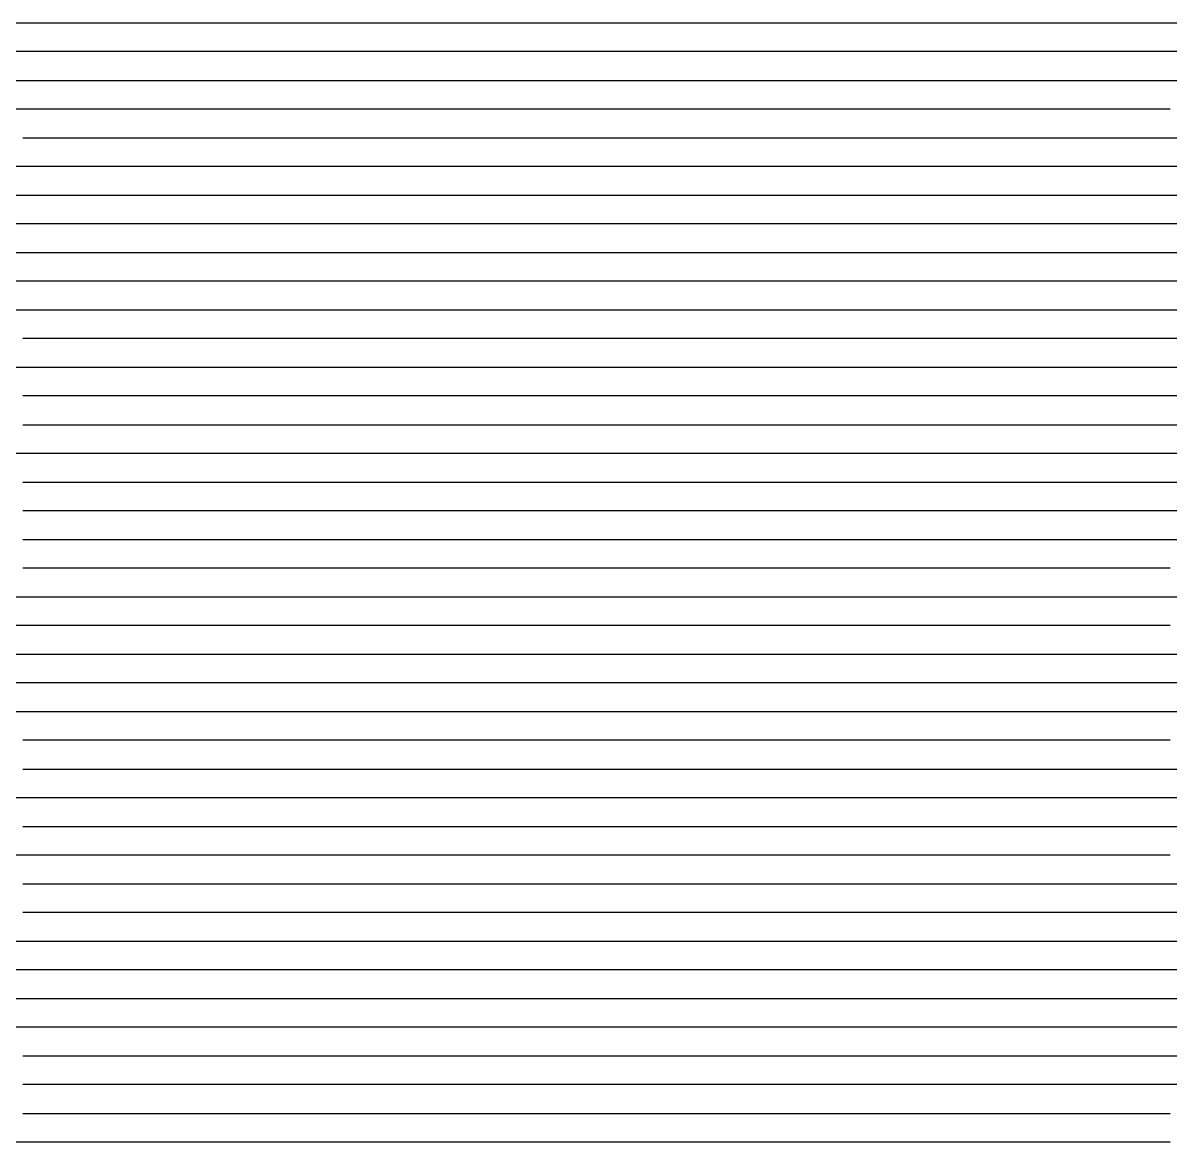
# Model space of a CAD drawing. Extents: x 0 to 80, y 0 to 80.
# Drawn here: x 20 to 40, y 20.5 to 40 of the extents above; entities that cross this region are included whole.
import ezdxf

# ---------------------------------------------------------------- set-up
doc = ezdxf.new("R2010")
doc.units = 0
doc.layers.add('FEED', color=7, linetype='CONTINUOUS')

msp = doc.modelspace()

# ---------------------------------------------------------------- linework, layer by layer
at = {"layer": 'FEED'}
for points in [[(19.521, 40, -15.08), (20.16, 40, -15.016), (20.96, 40, -14.984), (21.76, 40, -14.984), (22.08, 40, -15), (22.56, 40, -15.016), (22.72, 40, -15.032), (23.2, 40, -14.712), (24.16, 40, -14.088), (25.12, 40, -13.512), (26.4, 40, -12.824), (27.52, 40, -12.296), (28.32, 40, -11.96), (28.48, 40, -11.88), (28.96, 40, -11.704), (29.28, 40, -11.576), (30.4, 40, -11.192), (31.52, 40, -10.856), (31.84, 40, -10.776), (32.48, 40, -10.616), (32.8, 40, -10.552), (33.12, 40, -10.472), (33.6, 40, -10.376), (33.92, 40, -10.328), (34.24, 40, -10.264), (35.36, 40, -10.104), (36.64, 40, -9.96), (37.6, 40, -9.896), (38.24, 40, -9.864), (38.4, 40, -9.864), (38.72, 40, -9.848), (40.16, 40, -9.848)], [(40.32, 39.5, -9.784), (38.24, 39.5, -9.784), (37.92, 39.5, -9.8), (37.6, 39.5, -9.816), (37.44, 39.5, -9.832), (37.12, 39.5, -9.848), (35.84, 39.5, -9.96), (35.36, 39.5, -10.024), (34.88, 39.5, -10.088), (33.76, 39.5, -10.28), (33.28, 39.5, -10.376), (33.12, 39.5, -10.392), (32.8, 39.5, -10.472), (32.48, 39.5, -10.536), (32.16, 39.5, -10.616), (31.84, 39.5, -10.696), (31.68, 39.5, -10.744), (31.36, 39.5, -10.824), (30.88, 39.5, -10.968), (30.72, 39.5, -11), (30.4, 39.5, -11.112), (29.92, 39.5, -11.256), (28.96, 39.5, -11.608), (27.68, 39.5, -12.12), (26.72, 39.5, -12.568), (25.6, 39.5, -13.128), (24.64, 39.5, -13.672), (24, 39.5, -14.056), (23.04, 39.5, -14.696), (22.72, 39.5, -14.92), (22.56, 39.5, -15), (21.92, 39.5, -14.968), (20.48, 39.5, -14.968), (19.681, 39.5, -15.016)], [(19.681, 39, -14.968), (20.48, 39, -14.936), (21.6, 39, -14.936), (21.92, 39, -14.952), (22.24, 39, -14.952), (22.4, 39, -14.968), (22.88, 39, -14.648), (23.36, 39, -14.312), (24.48, 39, -13.608), (25.6, 39, -12.984), (25.92, 39, -12.824), (26.24, 39, -12.648), (26.56, 39, -12.504), (26.88, 39, -12.344), (27.68, 39, -11.992), (28.64, 39, -11.592), (28.96, 39, -11.48), (29.76, 39, -11.192), (29.92, 39, -11.144), (30.24, 39, -11.032), (31.2, 39, -10.744), (31.52, 39, -10.664), (32.16, 39, -10.504), (32.32, 39, -10.472), (32.64, 39, -10.392), (33.92, 39, -10.136), (34.24, 39, -10.088), (34.72, 39, -10.008), (35.04, 39, -9.976), (35.36, 39, -9.928), (36.96, 39, -9.768), (38.4, 39, -9.704), (40.32, 39, -9.704)], [(40, 38.5, -9.56), (38.4, 38.5, -9.56), (37.28, 38.5, -9.624), (36.16, 38.5, -9.736), (35.84, 38.5, -9.784), (35.52, 38.5, -9.816), (34.88, 38.5, -9.912), (34.72, 38.5, -9.928), (33.6, 38.5, -10.12), (32.96, 38.5, -10.232), (32.64, 38.5, -10.312), (32.32, 38.5, -10.376), (31.2, 38.5, -10.664), (29.92, 38.5, -11.048), (28.8, 38.5, -11.448), (27.52, 38.5, -11.96), (26.4, 38.5, -12.472), (25.92, 38.5, -12.712), (25.44, 38.5, -12.968), (25.12, 38.5, -13.144), (23.84, 38.5, -13.896), (23.2, 38.5, -14.312), (22.72, 38.5, -14.632), (22.4, 38.5, -14.872), (22.24, 38.5, -14.936), (21.44, 38.5, -14.92), (20.32, 38.5, -14.904), (20.16, 38.5, -14.92), (19.841, 38.5, -14.92)], [(20, 38, -14.888), (21.44, 38, -14.888), (21.76, 38, -14.904), (22.08, 38, -14.92), (22.24, 38, -14.872), (23.2, 38, -14.2), (24.32, 38, -13.512), (25.12, 38, -13.048), (26.08, 38, -12.536), (26.88, 38, -12.152), (28, 38, -11.672), (28.64, 38, -11.416), (28.96, 38, -11.304), (29.6, 38, -11.08), (31.36, 38, -10.536), (32.64, 38, -10.232), (34.72, 38, -9.816), (35.04, 38, -9.768), (35.36, 38, -9.704), (36.48, 38, -9.56), (36.96, 38, -9.496), (38.4, 38, -9.416), (40.32, 38, -9.416)], [(40.16, 37.5, -9.288), (39.84, 37.5, -9.272), (38.56, 37.5, -9.272), (38.24, 37.5, -9.288), (37.92, 37.5, -9.288), (36.8, 37.5, -9.368), (36, 37.5, -9.448), (35.2, 37.5, -9.576), (34.72, 37.5, -9.672), (34.56, 37.5, -9.688), (34.24, 37.5, -9.768), (33.92, 37.5, -9.832), (33.12, 37.5, -10.04), (32.8, 37.5, -10.12), (32.64, 37.5, -10.152), (32, 37.5, -10.312), (31.52, 37.5, -10.424), (31.04, 37.5, -10.568), (30.72, 37.5, -10.648), (30.08, 37.5, -10.84), (29.76, 37.5, -10.952), (28.96, 37.5, -11.224), (28.64, 37.5, -11.352), (28.32, 37.5, -11.464), (27.68, 37.5, -11.72), (26.72, 37.5, -12.152), (25.6, 37.5, -12.696), (25.28, 37.5, -12.872), (24.64, 37.5, -13.224), (23.84, 37.5, -13.688), (22.88, 37.5, -14.312), (22.4, 37.5, -14.632), (22.08, 37.5, -14.872), (21.76, 37.5, -14.888), (21.44, 37.5, -14.872), (21.28, 37.5, -14.872), (20.96, 37.5, -14.856), (19.681, 37.5, -14.856)], [(19.681, 37, -14.84), (21.28, 37, -14.84), (21.92, 37, -14.872), (22.88, 37, -14.2), (24, 37, -13.496), (25.12, 37, -12.856), (25.6, 37, -12.616), (26.08, 37, -12.36), (26.4, 37, -12.216), (26.72, 37, -12.056), (27.84, 37, -11.576), (28.48, 37, -11.32), (29.44, 37, -10.984), (30.88, 37, -10.536), (31.84, 37, -10.264), (32.16, 37, -10.168), (32.32, 37, -10.136), (32.64, 37, -10.024), (32.96, 37, -9.944), (33.28, 37, -9.848), (34.08, 37, -9.656), (35.2, 37, -9.432), (35.52, 37, -9.384), (35.84, 37, -9.336), (36.16, 37, -9.304), (36.48, 37, -9.256), (36.96, 37, -9.208), (37.28, 37, -9.192), (37.76, 37, -9.16), (38.56, 37, -9.144), (40.48, 37, -9.144)], [(40.48, 36.5, -9.016), (39.36, 36.5, -9), (38.56, 36.5, -9), (38.24, 36.5, -9.016), (37.92, 36.5, -9.016), (37.12, 36.5, -9.064), (36, 36.5, -9.176), (35.2, 36.5, -9.304), (34.08, 36.5, -9.512), (33.6, 36.5, -9.64), (32.96, 36.5, -9.8), (31.68, 36.5, -10.184), (31.36, 36.5, -10.296), (30.08, 36.5, -10.696), (29.76, 36.5, -10.792), (29.12, 36.5, -11.016), (28.8, 36.5, -11.128), (27.52, 36.5, -11.624), (27.2, 36.5, -11.768), (26.56, 36.5, -12.056), (25.44, 36.5, -12.6), (24.48, 36.5, -13.128), (24.16, 36.5, -13.32), (23.84, 36.5, -13.496), (23.52, 36.5, -13.704), (22.88, 36.5, -14.104), (22.4, 36.5, -14.44), (22.08, 36.5, -14.648), (21.92, 36.5, -14.776), (21.76, 36.5, -14.856), (21.44, 36.5, -14.84), (20.96, 36.5, -14.84), (20.64, 36.5, -14.824), (19.521, 36.5, -14.824)], [(19.521, 36, -14.808), (20.8, 36, -14.808), (21.12, 36, -14.824), (21.6, 36, -14.84), (21.76, 36, -14.792), (22.24, 36, -14.44), (22.56, 36, -14.232), (22.88, 36, -14.008), (24, 36, -13.32), (24.96, 36, -12.776), (26.24, 36, -12.12), (27.2, 36, -11.688), (27.68, 36, -11.496), (27.84, 36, -11.416), (28.16, 36, -11.304), (28.64, 36, -11.112), (29.76, 36, -10.728), (30.08, 36, -10.632), (30.4, 36, -10.504), (30.72, 36, -10.392), (31.04, 36, -10.264), (32.16, 36, -9.896), (32.64, 36, -9.752), (32.96, 36, -9.672), (33.76, 36, -9.464), (33.92, 36, -9.432), (34.24, 36, -9.352), (35.04, 36, -9.192), (35.36, 36, -9.144), (35.68, 36, -9.096), (35.84, 36, -9.08), (36.16, 36, -9.032), (37.28, 36, -8.904), (37.6, 36, -8.888), (37.76, 36, -8.872), (38.56, 36, -8.84), (40.16, 36, -8.84)], [(40.16, 35.5, -8.728), (39.84, 35.5, -8.712), (38.56, 35.5, -8.712), (38.24, 35.5, -8.728), (37.76, 35.5, -8.744), (36.96, 35.5, -8.808), (36.16, 35.5, -8.888), (35.84, 35.5, -8.936), (35.52, 35.5, -8.984), (35.36, 35.5, -9.016), (35.04, 35.5, -9.064), (34.08, 35.5, -9.256), (32.96, 35.5, -9.544), (31.84, 35.5, -9.864), (31.52, 35.5, -9.976), (31.04, 35.5, -10.136), (30.72, 35.5, -10.264), (30.4, 35.5, -10.376), (29.28, 35.5, -10.824), (28.64, 35.5, -11.048), (27.36, 35.5, -11.544), (27.04, 35.5, -11.688), (26.4, 35.5, -11.976), (25.28, 35.5, -12.52), (24.32, 35.5, -13.048), (24, 35.5, -13.24), (23.84, 35.5, -13.32), (23.36, 35.5, -13.624), (22.56, 35.5, -14.136), (21.6, 35.5, -14.808), (21.44, 35.5, -14.824), (21.12, 35.5, -14.808), (20.8, 35.5, -14.808), (20.48, 35.5, -14.792), (19.201, 35.5, -14.792)], [(18.881, 35, -14.792), (20.8, 35, -14.792), (21.12, 35, -14.808), (21.44, 35, -14.808), (21.92, 35, -14.456), (22.88, 35, -13.816), (24, 35, -13.128), (25.28, 35, -12.424), (25.92, 35, -12.104), (26.24, 35, -11.96), (27.2, 35, -11.528), (28.96, 35, -10.824), (29.6, 35, -10.536), (30.72, 35, -10.088), (31.36, 35, -9.864), (32.64, 35, -9.464), (32.96, 35, -9.384), (33.44, 35, -9.256), (33.76, 35, -9.192), (34.08, 35, -9.112), (34.72, 35, -8.984), (35.04, 35, -8.936), (35.52, 35, -8.856), (36.32, 35, -8.76), (37.44, 35, -8.648), (37.76, 35, -8.632), (38.08, 35, -8.616), (38.24, 35, -8.616), (38.56, 35, -8.6), (40.16, 35, -8.6)], [(40.32, 34.5, -8.504), (39.04, 34.5, -8.488), (38.24, 34.5, -8.504), (37.76, 34.5, -8.52), (37.44, 34.5, -8.552), (37.12, 34.5, -8.568), (35.84, 34.5, -8.696), (35.04, 34.5, -8.824), (33.92, 34.5, -9.032), (33.76, 34.5, -9.08), (33.44, 34.5, -9.144), (32.64, 34.5, -9.352), (31.52, 34.5, -9.688), (30.56, 34.5, -10.04), (30.4, 34.5, -10.104), (30.08, 34.5, -10.216), (29.44, 34.5, -10.488), (28.96, 34.5, -10.696), (28, 34.5, -11.144), (27.04, 34.5, -11.528), (26.4, 34.5, -11.816), (24.96, 34.5, -12.52), (23.68, 34.5, -13.24), (22.56, 34.5, -13.944), (21.76, 34.5, -14.488), (21.44, 34.5, -14.728), (21.28, 34.5, -14.808), (20.96, 34.5, -14.808), (20.64, 34.5, -14.776), (20, 34.5, -14.776)], [(18.401, 34, -14.76), (20.32, 34, -14.76), (20.64, 34, -14.776), (20.96, 34, -14.792), (21.12, 34, -14.808), (21.28, 34, -14.76), (21.92, 34, -14.296), (23.04, 34, -13.56), (24.16, 34, -12.888), (25.28, 34, -12.296), (25.92, 34, -11.976), (26.88, 34, -11.544), (27.68, 34, -11.192), (28.16, 34, -10.952), (29.28, 34, -10.44), (30.4, 34, -9.976), (30.72, 34, -9.864), (31.68, 34, -9.528), (32.64, 34, -9.24), (32.96, 34, -9.16), (33.28, 34, -9.08), (34.72, 34, -8.776), (35.36, 34, -8.664), (36.16, 34, -8.568), (37.12, 34, -8.456), (37.28, 34, -8.456), (37.6, 34, -8.424), (38.4, 34, -8.392), (40.32, 34, -8.392)], [(40.16, 33.5, -8.28), (38.4, 33.5, -8.28), (38.08, 33.5, -8.296), (37.6, 33.5, -8.312), (36.8, 33.5, -8.376), (35.84, 33.5, -8.472), (35.04, 33.5, -8.6), (33.6, 33.5, -8.888), (32.48, 33.5, -9.176), (31.52, 33.5, -9.464), (31.2, 33.5, -9.576), (30.88, 33.5, -9.688), (29.44, 33.5, -10.248), (28.16, 33.5, -10.84), (27.68, 33.5, -11.08), (27.2, 33.5, -11.336), (26.72, 33.5, -11.544), (25.76, 33.5, -11.992), (24.64, 33.5, -12.552), (23.68, 33.5, -13.096), (22.88, 33.5, -13.576), (21.92, 33.5, -14.216), (21.12, 33.5, -14.792), (20.64, 33.5, -14.776), (20, 33.5, -14.744)], [(20, 33, -14.728), (20.8, 33, -14.776), (20.96, 33, -14.792), (21.44, 33, -14.472), (22.08, 33, -14.024), (23.36, 33, -13.208), (23.68, 33, -13.032), (24, 33, -12.84), (24.64, 33, -12.488), (24.96, 33, -12.328), (25.44, 33, -12.072), (25.76, 33, -11.928), (26.08, 33, -11.768), (26.4, 33, -11.624), (26.88, 33, -11.4), (27.84, 33, -10.888), (28.48, 33, -10.568), (29.6, 33, -10.072), (30.56, 33, -9.688), (30.88, 33, -9.576), (31.2, 33, -9.464), (32.48, 33, -9.064), (32.8, 33, -8.984), (33.28, 33, -8.856), (33.76, 33, -8.76), (34.08, 33, -8.68), (34.88, 33, -8.52), (35.2, 33, -8.472), (35.84, 33, -8.376), (36, 33, -8.36), (36.32, 33, -8.312), (36.96, 33, -8.248), (37.28, 33, -8.232), (37.76, 33, -8.2), (38.56, 33, -8.184), (40.48, 33, -8.184)], [(40.48, 32.5, -8.088), (38.24, 32.5, -8.088), (37.92, 32.5, -8.104), (37.44, 32.5, -8.12), (36.96, 32.5, -8.168), (36.64, 32.5, -8.184), (35.36, 32.5, -8.344), (34.88, 32.5, -8.44), (34.56, 32.5, -8.488), (33.6, 32.5, -8.68), (33.28, 32.5, -8.76), (32.96, 32.5, -8.84), (31.36, 32.5, -9.304), (31.04, 32.5, -9.416), (30.72, 32.5, -9.528), (30.4, 32.5, -9.656), (30.08, 32.5, -9.768), (29.12, 32.5, -10.168), (28.16, 32.5, -10.616), (27.52, 32.5, -10.936), (26.56, 32.5, -11.464), (26.24, 32.5, -11.64), (25.92, 32.5, -11.784), (25.6, 32.5, -11.944), (25.12, 32.5, -12.168), (24.8, 32.5, -12.344), (24.48, 32.5, -12.504), (23.52, 32.5, -13.048), (22.4, 32.5, -13.736), (21.28, 32.5, -14.504), (20.96, 32.5, -14.744), (20.8, 32.5, -14.776), (19.841, 32.5, -14.728)], [(20, 32, -14.728), (20.8, 32, -14.776), (21.76, 32, -14.088), (22.4, 32, -13.672), (23.68, 32, -12.888), (24, 32, -12.712), (24.64, 32, -12.36), (25.92, 32, -11.72), (27.2, 32, -11), (27.52, 32, -10.84), (28, 32, -10.584), (28.32, 32, -10.44), (28.64, 32, -10.28), (29.92, 32, -9.736), (30.88, 32, -9.368), (31.84, 32, -9.064), (32.64, 32, -8.824), (33.44, 32, -8.632), (34.4, 32, -8.424), (34.72, 32, -8.376), (35.04, 32, -8.312), (35.36, 32, -8.264), (35.68, 32, -8.216), (37.28, 32, -8.04), (37.6, 32, -8.024), (37.76, 32, -8.008), (38.56, 32, -7.976), (40.16, 32, -7.976)], [(40.16, 31.5, -7.896), (38.24, 31.5, -7.896), (37.12, 31.5, -7.96), (36.16, 31.5, -8.056), (35.84, 31.5, -8.104), (35.2, 31.5, -8.2), (34.88, 31.5, -8.264), (34.56, 31.5, -8.312), (33.44, 31.5, -8.536), (32.32, 31.5, -8.824), (31.52, 31.5, -9.064), (31.2, 31.5, -9.176), (30.56, 31.5, -9.4), (29.44, 31.5, -9.832), (29.12, 31.5, -9.976), (28.16, 31.5, -10.408), (27.36, 31.5, -10.808), (26.72, 31.5, -11.16), (25.6, 31.5, -11.816), (24.48, 31.5, -12.376), (23.52, 31.5, -12.92), (22.4, 31.5, -13.592), (21.28, 31.5, -14.36), (20.8, 31.5, -14.696), (20.64, 31.5, -14.776), (20.32, 31.5, -14.744), (20, 31.5, -14.744)], [(20, 31, -14.744), (20.32, 31, -14.76), (20.48, 31, -14.776), (20.64, 31, -14.728), (21.76, 31, -13.928), (22.08, 31, -13.72), (22.4, 31, -13.512), (23.52, 31, -12.824), (24.16, 31, -12.472), (24.96, 31, -12.056), (26.24, 31, -11.288), (27.2, 31, -10.76), (28.48, 31, -10.12), (29.6, 31, -9.64), (30.24, 31, -9.384), (30.56, 31, -9.272), (31.2, 31, -9.048), (31.52, 31, -8.952), (31.84, 31, -8.84), (32.48, 31, -8.664), (32.96, 31, -8.536), (33.92, 31, -8.328), (34.72, 31, -8.168), (35.04, 31, -8.12), (35.36, 31, -8.072), (35.52, 31, -8.056), (35.84, 31, -8.008), (37.28, 31, -7.864), (38.4, 31, -7.816), (40.48, 31, -7.816)], [(40, 30.5, -7.736), (38.4, 30.5, -7.736), (38.08, 30.5, -7.752), (37.6, 30.5, -7.768), (37.28, 30.5, -7.8), (36.96, 30.5, -7.816), (35.68, 30.5, -7.944), (34.56, 30.5, -8.12), (34.24, 30.5, -8.184), (33.92, 30.5, -8.232), (33.28, 30.5, -8.376), (32.8, 30.5, -8.488), (32.48, 30.5, -8.584), (32.16, 30.5, -8.664), (31.36, 30.5, -8.904), (30.24, 30.5, -9.304), (29.44, 30.5, -9.608), (29.12, 30.5, -9.752), (28.32, 30.5, -10.104), (27.04, 30.5, -10.744), (25.92, 30.5, -11.384), (24.8, 30.5, -12.072), (23.68, 30.5, -12.68), (22.56, 30.5, -13.352), (21.92, 30.5, -13.768), (21.12, 30.5, -14.312), (20.48, 30.5, -14.792), (20, 30.5, -14.744)], [(19.361, 30, -14.728), (20.16, 30, -14.776), (20.32, 30, -14.792), (20.48, 30, -14.728), (21.76, 30, -13.816), (22.88, 30, -13.112), (23.52, 30, -12.728), (24.16, 30, -12.376), (24.48, 30, -12.2), (25.28, 30, -11.704), (25.76, 30, -11.4), (26.4, 30, -11.016), (27.36, 30, -10.504), (28.48, 30, -9.944), (29.6, 30, -9.464), (30.72, 30, -9.048), (31.52, 30, -8.792), (32.64, 30, -8.456), (33.76, 30, -8.2), (34.56, 30, -8.04), (35.68, 30, -7.88), (36, 30, -7.848), (36.32, 30, -7.8), (36.96, 30, -7.752), (37.12, 30, -7.736), (37.44, 30, -7.72), (37.92, 30, -7.688), (38.24, 30, -7.688), (38.56, 30, -7.672), (40.16, 30, -7.672)], [(40, 29.5, -7.608), (38.4, 29.5, -7.608), (38.08, 29.5, -7.624), (37.76, 29.5, -7.624), (36.64, 29.5, -7.704), (36, 29.5, -7.768), (35.68, 29.5, -7.816), (34.88, 29.5, -7.928), (34.72, 29.5, -7.96), (34.4, 29.5, -8.008), (33.28, 29.5, -8.232), (32.48, 29.5, -8.44), (31.2, 29.5, -8.808), (30.88, 29.5, -8.92), (30.56, 29.5, -9.032), (28.96, 29.5, -9.656), (27.84, 29.5, -10.184), (27.2, 29.5, -10.504), (26.56, 29.5, -10.856), (25.6, 29.5, -11.416), (24.48, 29.5, -12.136), (23.68, 29.5, -12.6), (23.36, 29.5, -12.776), (22.4, 29.5, -13.352), (21.44, 29.5, -13.992), (20.48, 29.5, -14.68), (20.32, 29.5, -14.808), (19.841, 29.5, -14.76)], [(19.521, 29, -14.76), (20.16, 29, -14.824), (20.32, 29, -14.76), (21.12, 29, -14.168), (21.92, 29, -13.624), (23.04, 29, -12.936), (23.68, 29, -12.552), (24.16, 29, -12.28), (25.28, 29, -11.544), (26.4, 29, -10.872), (27.36, 29, -10.36), (28.32, 29, -9.88), (29.12, 29, -9.528), (29.44, 29, -9.4), (29.76, 29, -9.256), (30.08, 29, -9.144), (30.4, 29, -9.016), (31.52, 29, -8.648), (32.16, 29, -8.456), (32.48, 29, -8.376), (33.44, 29, -8.136), (34.56, 29, -7.912), (35.68, 29, -7.752), (37.28, 29, -7.592), (38.08, 29, -7.56), (40.48, 29, -7.56)], [(40.16, 28.5, -7.512), (39.84, 28.5, -7.496), (38.4, 28.5, -7.496), (38.08, 28.5, -7.512), (37.6, 28.5, -7.528), (36.48, 28.5, -7.608), (35.68, 28.5, -7.688), (35.04, 28.5, -7.784), (34.72, 28.5, -7.832), (34.4, 28.5, -7.896), (34.08, 28.5, -7.944), (33.6, 28.5, -8.04), (33.28, 28.5, -8.12), (32.48, 28.5, -8.312), (32.16, 28.5, -8.408), (31.84, 28.5, -8.488), (31.2, 28.5, -8.68), (30.56, 28.5, -8.904), (30.24, 28.5, -9.016), (28.96, 28.5, -9.528), (28.16, 28.5, -9.896), (27.84, 28.5, -10.056), (27.68, 28.5, -10.12), (27.2, 28.5, -10.376), (26.88, 28.5, -10.536), (25.76, 28.5, -11.192), (24.8, 28.5, -11.784), (24.64, 28.5, -11.896), (24.32, 28.5, -11.416), (24, 28.5, -10.888), (23.84, 28.5, -10.712), (23.68, 28.5, -10.648), (22.56, 28.5, -10.648), (22.4, 28.5, -10.664), (22.24, 28.5, -10.712), (22.08, 28.5, -10.84), (21.92, 28.5, -11.08), (21.76, 28.5, -11.432), (20.96, 28.5, -13.608), (20.8, 28.5, -13.992), (20.64, 28.5, -14.328), (20.48, 28.5, -14.6), (20.16, 28.5, -14.84), (19.361, 28.5, -14.76)], [(19.841, 28, -12.344), (20.32, 28, -8.44), (20.48, 28, -7.4), (20.64, 28, -6.616), (20.8, 28, -6.04), (20.96, 28, -5.608), (21.12, 28, -5.272), (21.28, 28, -5.016), (21.44, 28, -4.808), (21.6, 28, -4.648), (21.76, 28, -4.52), (22.08, 28, -4.376), (22.56, 28, -4.264), (23.52, 28, -4.264), (23.84, 28, -4.344), (24, 28, -4.392), (24.32, 28, -4.6), (24.48, 28, -4.76), (24.8, 28, -5.24), (24.96, 28, -5.576), (25.12, 28, -5.976), (25.28, 28, -6.504), (25.44, 28, -7.144), (25.92, 28, -9.544), (26.08, 28, -10.232), (26.24, 28, -10.76), (26.4, 28, -10.744), (27.36, 28, -10.232), (28.16, 28, -9.832), (28.8, 28, -9.544), (30.08, 28, -9.016), (30.4, 28, -8.904), (30.72, 28, -8.792), (32.32, 28, -8.296), (33.12, 28, -8.104), (34.24, 28, -7.864), (34.56, 28, -7.816), (34.88, 28, -7.752), (36, 28, -7.608), (36.8, 28, -7.528), (37.12, 28, -7.512), (37.6, 28, -7.48), (38.72, 28, -7.448), (40.16, 28, -7.448)], [(40, 27.5, -7.416), (38.4, 27.5, -7.416), (38.08, 27.5, -7.432), (37.6, 27.5, -7.448), (36.48, 27.5, -7.528), (35.52, 27.5, -7.624), (35.2, 27.5, -7.672), (34.56, 27.5, -7.768), (34.24, 27.5, -7.832), (33.92, 27.5, -7.88), (33.44, 27.5, -7.976), (33.12, 27.5, -8.056), (32.64, 27.5, -8.168), (31.84, 27.5, -8.392), (31.04, 27.5, -8.632), (30.4, 27.5, -8.856), (29.12, 27.5, -9.352), (28.8, 27.5, -9.496), (28.48, 27.5, -9.64), (27.36, 27.5, -10.184), (27.2, 27.5, -9.896), (27.04, 27.5, -9.096), (26.72, 27.5, -7.16), (26.56, 27.5, -6.296), (26.4, 27.5, -5.608), (26.24, 27.5, -5.112), (26.08, 27.5, -4.776), (25.92, 27.5, -4.552), (25.76, 27.5, -4.392), (25.44, 27.5, -4.216), (25.12, 27.5, -4.136), (24.48, 27.5, -4.072), (23.04, 27.5, -4.072), (22.72, 27.5, -4.088), (22.4, 27.5, -4.104), (20.96, 27.5, -4.248), (20.8, 27.5, -4.248), (20.48, 27.5, -4.328), (20.32, 27.5, -4.408), (20.16, 27.5, -4.552), (20, 27.5, -4.792)], [(20, 27, -4.264), (20.8, 27, -4.216), (22.08, 27, -4.088), (22.4, 27, -4.088), (22.72, 27, -4.072), (25.6, 27, -4.072), (25.92, 27, -4.12), (26.4, 27, -4.232), (26.72, 27, -4.408), (26.88, 27, -4.568), (27.04, 27, -4.808), (27.2, 27, -5.192), (27.36, 27, -5.784), (27.52, 27, -6.632), (27.84, 27, -8.808), (28, 27, -9.704), (28.16, 27, -9.736), (28.8, 27, -9.448), (30.08, 27, -8.92), (31.2, 27, -8.536), (32.32, 27, -8.2), (33.12, 27, -8.008), (33.44, 27, -7.944), (33.76, 27, -7.864), (34.88, 27, -7.672), (35.68, 27, -7.576), (36.32, 27, -7.496), (36.64, 27, -7.48), (36.96, 27, -7.448), (37.76, 27, -7.416), (39.04, 27, -7.4), (40.32, 27, -7.4)], [(40.8, 26.5, -7.4), (39.84, 26.5, -7.384), (39.2, 26.5, -7.368), (38.4, 26.5, -7.384), (37.92, 26.5, -7.384), (37.28, 26.5, -7.416), (36.96, 26.5, -7.432), (36.8, 26.5, -7.448), (36.48, 26.5, -7.464), (35.36, 26.5, -7.576), (34.24, 26.5, -7.752), (33.12, 26.5, -7.976), (32.32, 26.5, -8.184), (31.36, 26.5, -8.456), (31.04, 26.5, -8.568), (30.56, 26.5, -8.728), (29.44, 26.5, -9.16), (28.8, 26.5, -9.416), (28.64, 26.5, -9.496), (28.48, 26.5, -8.792), (28.16, 26.5, -6.504), (28, 26.5, -5.624), (27.84, 26.5, -5.064), (27.68, 26.5, -4.728), (27.52, 26.5, -4.52), (27.2, 26.5, -4.312), (26.88, 26.5, -4.2), (26.4, 26.5, -4.12), (25.92, 26.5, -4.072), (23.36, 26.5, -4.072), (23.04, 26.5, -4.008), (22.72, 26.5, -3.992), (21.76, 26.5, -3.992), (21.44, 26.5, -4.04), (20.96, 26.5, -4.136), (20.8, 26.5, -4.2), (20.48, 26.5, -4.232), (19.841, 26.5, -4.264)], [(20, 26, -4.248), (20.32, 26, -4.232), (20.48, 26, -4.184), (20.8, 26, -4.04), (21.28, 26, -3.928), (21.92, 26, -3.864), (22.88, 26, -3.864), (23.36, 26, -3.912), (23.68, 26, -3.976), (24, 26, -4.072), (25.92, 26, -4.072), (26.24, 26, -4.104), (26.56, 26, -4.12), (27.04, 26, -4.168), (27.36, 26, -4.248), (27.68, 26, -4.36), (28, 26, -4.536), (28.16, 26, -4.696), (28.32, 26, -4.936), (28.48, 26, -5.352), (28.64, 26, -6.04), (28.8, 26, -7.032), (28.96, 26, -8.2), (29.12, 26, -9.176), (29.28, 26, -9.192), (29.92, 26, -8.936), (30.24, 26, -8.824), (30.88, 26, -8.6), (32.16, 26, -8.2), (32.48, 26, -8.12), (32.8, 26, -8.04), (32.96, 26, -8.008), (33.28, 26, -7.928), (34.4, 26, -7.704), (34.72, 26, -7.656), (35.04, 26, -7.608), (36.64, 26, -7.432), (36.96, 26, -7.416), (37.12, 26, -7.4), (37.92, 26, -7.384), (39.04, 26, -7.368), (40.48, 26, -7.368)], [(40, 25.5, -7.352), (38.4, 25.5, -7.352), (38.08, 25.5, -7.368), (37.6, 25.5, -7.368), (36.48, 25.5, -7.432), (35.36, 25.5, -7.544), (35.04, 25.5, -7.592), (34.72, 25.5, -7.64), (34.56, 25.5, -7.672), (34.24, 25.5, -7.72), (33.12, 25.5, -7.944), (32, 25.5, -8.232), (31.04, 25.5, -8.52), (29.76, 25.5, -8.984), (29.6, 25.5, -9.032), (29.44, 25.5, -8.136), (29.28, 25.5, -6.968), (29.12, 25.5, -5.976), (28.96, 25.5, -5.32), (28.8, 25.5, -4.952), (28.64, 25.5, -4.76), (28.48, 25.5, -4.648), (28.16, 25.5, -4.504), (27.52, 25.5, -4.28), (27.04, 25.5, -4.168), (26.4, 25.5, -4.104), (26.08, 25.5, -4.088), (25.76, 25.5, -4.072), (24.32, 25.5, -4.072), (24, 25.5, -3.96), (23.52, 25.5, -3.848), (22.88, 25.5, -3.816), (21.76, 25.5, -3.816), (21.44, 25.5, -3.848), (21.28, 25.5, -3.848), (20.64, 25.5, -4.008), (20.16, 25.5, -4.232), (19.841, 25.5, -4.28)], [(20, 25, -4.296), (20.16, 25, -4.184), (20.64, 25, -3.96), (20.96, 25, -3.864), (21.44, 25, -3.816), (23.52, 25, -3.816), (23.84, 25, -3.864), (24.32, 25, -4.008), (24.48, 25, -4.072), (25.6, 25, -4.072), (26.72, 25, -4.136), (27.2, 25, -4.2), (27.68, 25, -4.328), (28.64, 25, -4.664), (28.96, 25, -4.808), (29.12, 25, -4.92), (29.28, 25, -5.112), (29.44, 25, -5.464), (29.6, 25, -6.104), (29.92, 25, -8.184), (30.08, 25, -8.856), (31.04, 25, -8.52), (31.36, 25, -8.424), (31.68, 25, -8.312), (32, 25, -8.232), (32.32, 25, -8.136), (32.64, 25, -8.056), (32.96, 25, -7.976), (33.28, 25, -7.912), (33.6, 25, -7.832), (34.24, 25, -7.704), (34.56, 25, -7.656), (35.04, 25, -7.576), (35.52, 25, -7.528), (35.84, 25, -7.48), (36.32, 25, -7.432), (36.64, 25, -7.416), (37.44, 25, -7.368), (37.92, 25, -7.368), (38.24, 25, -7.352), (40.48, 25, -7.352)], [(40.32, 24.5, -7.352), (38.08, 24.5, -7.352), (37.76, 24.5, -7.368), (37.44, 24.5, -7.368), (36.32, 24.5, -7.432), (35.52, 24.5, -7.512), (35.2, 24.5, -7.56), (34.56, 24.5, -7.656), (34.4, 24.5, -7.688), (34.08, 24.5, -7.736), (33.44, 24.5, -7.864), (33.12, 24.5, -7.944), (32.8, 24.5, -8.008), (32.48, 24.5, -8.104), (32.16, 24.5, -8.184), (31.84, 24.5, -8.28), (31.52, 24.5, -8.36), (31.2, 24.5, -8.472), (30.88, 24.5, -8.568), (30.56, 24.5, -8.68), (30.4, 24.5, -8.568), (30.08, 24.5, -6.488), (29.92, 24.5, -5.736), (29.76, 24.5, -5.32), (29.6, 24.5, -5.112), (29.44, 24.5, -4.984), (28.48, 24.5, -4.6), (27.68, 24.5, -4.328), (27.2, 24.5, -4.216), (26.72, 24.5, -4.152), (26.24, 24.5, -4.136), (25.6, 24.5, -4.104), (24.64, 24.5, -4.104), (24.32, 24.5, -3.976), (24, 24.5, -3.88), (23.68, 24.5, -3.832), (23.04, 24.5, -3.816), (21.28, 24.5, -3.816), (20.96, 24.5, -3.864), (20.64, 24.5, -3.944), (20.32, 24.5, -4.088), (20, 24.5, -4.28)], [(19.841, 24, -4.392), (20.32, 24, -4.088), (20.48, 24, -4.008), (20.8, 24, -3.896), (21.12, 24, -3.832), (21.44, 24, -3.816), (23.52, 24, -3.816), (23.84, 24, -3.848), (24.16, 24, -3.928), (24.48, 24, -4.04), (24.64, 24, -4.12), (24.8, 24, -4.168), (25.6, 24, -4.152), (26.08, 24, -4.152), (26.72, 24, -4.2), (27.04, 24, -4.264), (27.2, 24, -4.28), (27.52, 24, -4.36), (28.32, 24, -4.552), (29.6, 24, -5.048), (29.92, 24, -5.208), (30.08, 24, -5.368), (30.24, 24, -5.656), (30.4, 24, -6.232), (30.72, 24, -8.2), (30.88, 24, -8.584), (31.36, 24, -8.424), (32.32, 24, -8.136), (33.12, 24, -7.944), (33.44, 24, -7.88), (33.76, 24, -7.8), (34.88, 24, -7.608), (36, 24, -7.464), (36.48, 24, -7.432), (36.8, 24, -7.4), (37.6, 24, -7.368), (38.08, 24, -7.368), (38.4, 24, -7.352), (40.32, 24, -7.352)], [(40.16, 23.5, -7.368), (39.84, 23.5, -7.352), (38.56, 23.5, -7.352), (38.24, 23.5, -7.368), (37.76, 23.5, -7.368), (37.44, 23.5, -7.384), (37.12, 23.5, -7.4), (36.96, 23.5, -7.416), (36.64, 23.5, -7.432), (35.52, 23.5, -7.528), (35.2, 23.5, -7.576), (35.04, 23.5, -7.592), (33.92, 23.5, -7.784), (33.28, 23.5, -7.912), (32.96, 23.5, -7.992), (32.64, 23.5, -8.072), (31.2, 23.5, -8.488), (31.04, 23.5, -7.992), (30.88, 23.5, -7), (30.72, 23.5, -6.168), (30.56, 23.5, -5.688), (30.4, 23.5, -5.464), (30.24, 23.5, -5.336), (29.28, 23.5, -4.92), (28.8, 23.5, -4.744), (28.16, 23.5, -4.616), (27.84, 23.5, -4.536), (27.52, 23.5, -4.472), (27.2, 23.5, -4.392), (26.72, 23.5, -4.296), (26.24, 23.5, -4.248), (24.96, 23.5, -4.248), (24.8, 23.5, -4.2), (24.32, 23.5, -3.976), (23.84, 23.5, -3.848), (23.36, 23.5, -3.816), (21.44, 23.5, -3.816), (20.8, 23.5, -3.928), (20.48, 23.5, -4.04), (20.16, 23.5, -4.216), (19.841, 23.5, -4.424)], [(19.841, 23, -4.504), (20.32, 23, -4.2), (20.64, 23, -4.056), (20.96, 23, -3.944), (21.28, 23, -3.88), (21.92, 23, -3.816), (23.2, 23, -3.816), (23.52, 23, -3.848), (23.84, 23, -3.864), (24.32, 23, -3.992), (24.8, 23, -4.2), (24.96, 23, -4.312), (25.12, 23, -4.392), (26.24, 23, -4.392), (26.72, 23, -4.44), (27.04, 23, -4.504), (27.36, 23, -4.584), (27.84, 23, -4.68), (28.16, 23, -4.728), (28.48, 23, -4.776), (29.28, 23, -4.952), (29.6, 23, -5.048), (30.24, 23, -5.336), (30.56, 23, -5.48), (30.72, 23, -5.576), (30.88, 23, -5.768), (31.04, 23, -6.072), (31.2, 23, -6.68), (31.52, 23, -8.408), (32.16, 23, -8.216), (32.48, 23, -8.136), (33.12, 23, -7.976), (33.44, 23, -7.912), (33.76, 23, -7.832), (34.4, 23, -7.72), (34.88, 23, -7.64), (35.68, 23, -7.544), (35.84, 23, -7.512), (36.16, 23, -7.496), (36.8, 23, -7.432), (37.92, 23, -7.384), (39.2, 23, -7.368), (40.32, 23, -7.368)], [(40.48, 22.5, -7.4), (39.36, 22.5, -7.384), (38.4, 22.5, -7.384), (38.08, 22.5, -7.4), (37.44, 22.5, -7.416), (36.32, 22.5, -7.496), (35.52, 22.5, -7.576), (35.2, 22.5, -7.624), (34.72, 22.5, -7.688), (34.4, 22.5, -7.752), (34.08, 22.5, -7.8), (33.28, 22.5, -7.96), (32.16, 22.5, -8.248), (31.84, 22.5, -8.344), (31.52, 22.5, -6.632), (31.36, 22.5, -6.088), (31.2, 22.5, -5.816), (31.04, 22.5, -5.688), (29.92, 22.5, -5.192), (28.96, 22.5, -5), (28.8, 22.5, -4.952), (28.64, 22.5, -4.872), (28.16, 22.5, -4.728), (27.84, 22.5, -4.696), (27.04, 22.5, -4.696), (26.72, 22.5, -4.648), (26.4, 22.5, -4.584), (26.08, 22.5, -4.552), (25.44, 22.5, -4.552), (25.28, 22.5, -4.536), (24.8, 22.5, -4.232), (24.48, 22.5, -4.088), (24, 22.5, -3.96), (23.36, 22.5, -3.864), (21.92, 22.5, -3.864), (21.6, 22.5, -3.896), (21.12, 22.5, -3.992), (20.8, 22.5, -4.088), (20.48, 22.5, -4.232), (19.841, 22.5, -4.632)], [(20, 22, -4.696), (20.48, 22, -4.376), (20.96, 22, -4.168), (21.28, 22, -4.072), (21.6, 22, -4.008), (22.24, 22, -3.944), (23.04, 22, -3.944), (23.84, 22, -4.008), (24.32, 22, -4.104), (24.64, 22, -4.216), (24.96, 22, -4.36), (25.44, 22, -4.664), (25.6, 22, -4.696), (28, 22, -4.696), (28.48, 22, -4.792), (28.8, 22, -4.904), (29.28, 22, -5.16), (29.44, 22, -5.224), (29.6, 22, -5.224), (29.92, 22, -5.288), (30.08, 22, -5.304), (30.4, 22, -5.4), (31.04, 22, -5.688), (31.36, 22, -5.864), (31.52, 22, -6.04), (31.68, 22, -6.376), (31.84, 22, -7.048), (32, 22, -7.944), (32.16, 22, -8.28), (33.12, 22, -8.04), (33.44, 22, -7.976), (33.76, 22, -7.896), (34.72, 22, -7.72), (35.68, 22, -7.592), (36.8, 22, -7.48), (37.12, 22, -7.464), (37.6, 22, -7.432), (37.92, 22, -7.432), (38.24, 22, -7.416), (40.32, 22, -7.416)], [(40.32, 21.5, -7.448), (38.08, 21.5, -7.448), (36.96, 21.5, -7.512), (35.68, 21.5, -7.624), (35.52, 21.5, -7.656), (35.2, 21.5, -7.688), (34.08, 21.5, -7.88), (33.44, 21.5, -8.008), (33.12, 21.5, -8.088), (32.32, 21.5, -8.28), (32.16, 21.5, -7.592), (32, 21.5, -6.808), (31.84, 21.5, -6.312), (31.68, 21.5, -6.088), (31.52, 21.5, -5.96), (31.04, 21.5, -5.688), (30.56, 21.5, -5.48), (30.24, 21.5, -5.432), (30.08, 21.5, -5.4), (29.92, 21.5, -5.4), (29.6, 21.5, -5.336), (29.28, 21.5, -5.128), (28.8, 21.5, -4.904), (28.48, 21.5, -4.792), (28, 21.5, -4.696), (25.6, 21.5, -4.696), (25.44, 21.5, -4.712), (25.28, 21.5, -4.648), (25.12, 21.5, -4.536), (24.64, 21.5, -4.312), (24.32, 21.5, -4.2), (23.84, 21.5, -4.104), (23.36, 21.5, -4.056), (22.24, 21.5, -4.056), (21.76, 21.5, -4.104), (21.44, 21.5, -4.168), (20.96, 21.5, -4.312), (20.64, 21.5, -4.456), (20.32, 21.5, -4.648), (20.16, 21.5, -4.776), (20, 21.5, -4.872)], [(20, 21, -5.032), (20.16, 21, -4.968), (20.64, 21, -4.648), (21.12, 21, -4.424), (21.6, 21, -4.28), (21.92, 21, -4.232), (22.24, 21, -4.184), (23.36, 21, -4.184), (23.68, 21, -4.216), (24.16, 21, -4.296), (24.64, 21, -4.456), (25.12, 21, -4.728), (25.28, 21, -4.776), (25.6, 21, -4.712), (25.92, 21, -4.696), (28, 21, -4.696), (28.48, 21, -4.792), (28.96, 21, -4.968), (29.44, 21, -5.224), (29.76, 21, -5.464), (30.08, 21, -5.512), (30.56, 21, -5.56), (31.04, 21, -5.704), (31.2, 21, -5.768), (31.68, 21, -6.056), (31.84, 21, -6.168), (32, 21, -6.328), (32.16, 21, -6.664), (32.32, 21, -7.304), (32.48, 21, -8.104), (32.64, 21, -8.264), (33.28, 21, -8.104), (34.24, 21, -7.896), (34.56, 21, -7.848), (34.72, 21, -7.816), (35.84, 21, -7.656), (36.8, 21, -7.56), (37.44, 21, -7.528), (37.76, 21, -7.512), (37.92, 21, -7.512), (38.24, 21, -7.496), (39.52, 21, -7.48), (40, 21, -7.48)], [(40, 20.5, -7.544), (39.68, 20.5, -7.528), (38.72, 20.5, -7.528), (38.4, 20.5, -7.544), (38.08, 20.5, -7.544), (37.28, 20.5, -7.592), (36.16, 20.5, -7.688), (35.84, 20.5, -7.736), (35.52, 20.5, -7.768), (35.2, 20.5, -7.816), (34.88, 20.5, -7.864), (34.72, 20.5, -7.896), (34.4, 20.5, -7.944), (33.44, 20.5, -8.136), (33.12, 20.5, -8.216), (32.8, 20.5, -8.296), (32.64, 20.5, -7.864), (32.48, 20.5, -7.112), (32.32, 20.5, -6.616), (32.16, 20.5, -6.376), (32, 20.5, -6.248), (31.52, 20.5, -5.96), (31.2, 20.5, -5.816), (30.4, 20.5, -5.656), (30.08, 20.5, -5.624), (29.92, 20.5, -5.592), (29.44, 20.5, -5.224), (28.96, 20.5, -4.968), (28.48, 20.5, -4.808), (28, 20.5, -4.728), (27.36, 20.5, -4.696), (26.24, 20.5, -4.696), (25.76, 20.5, -4.744), (25.44, 20.5, -4.808), (25.12, 20.5, -4.904), (24.64, 20.5, -4.68), (24, 20.5, -4.44), (23.68, 20.5, -4.376), (23.36, 20.5, -4.344), (22.4, 20.5, -4.344), (22.08, 20.5, -4.376), (21.76, 20.5, -4.456), (21.44, 20.5, -4.568), (20.96, 20.5, -4.808), (20.48, 20.5, -5.096), (20.32, 20.5, -5.16), (19.521, 20.5, -5.192)]]:
    msp.add_polyline3d(points, dxfattribs=at)

doc.saveas('drawing.dxf')
